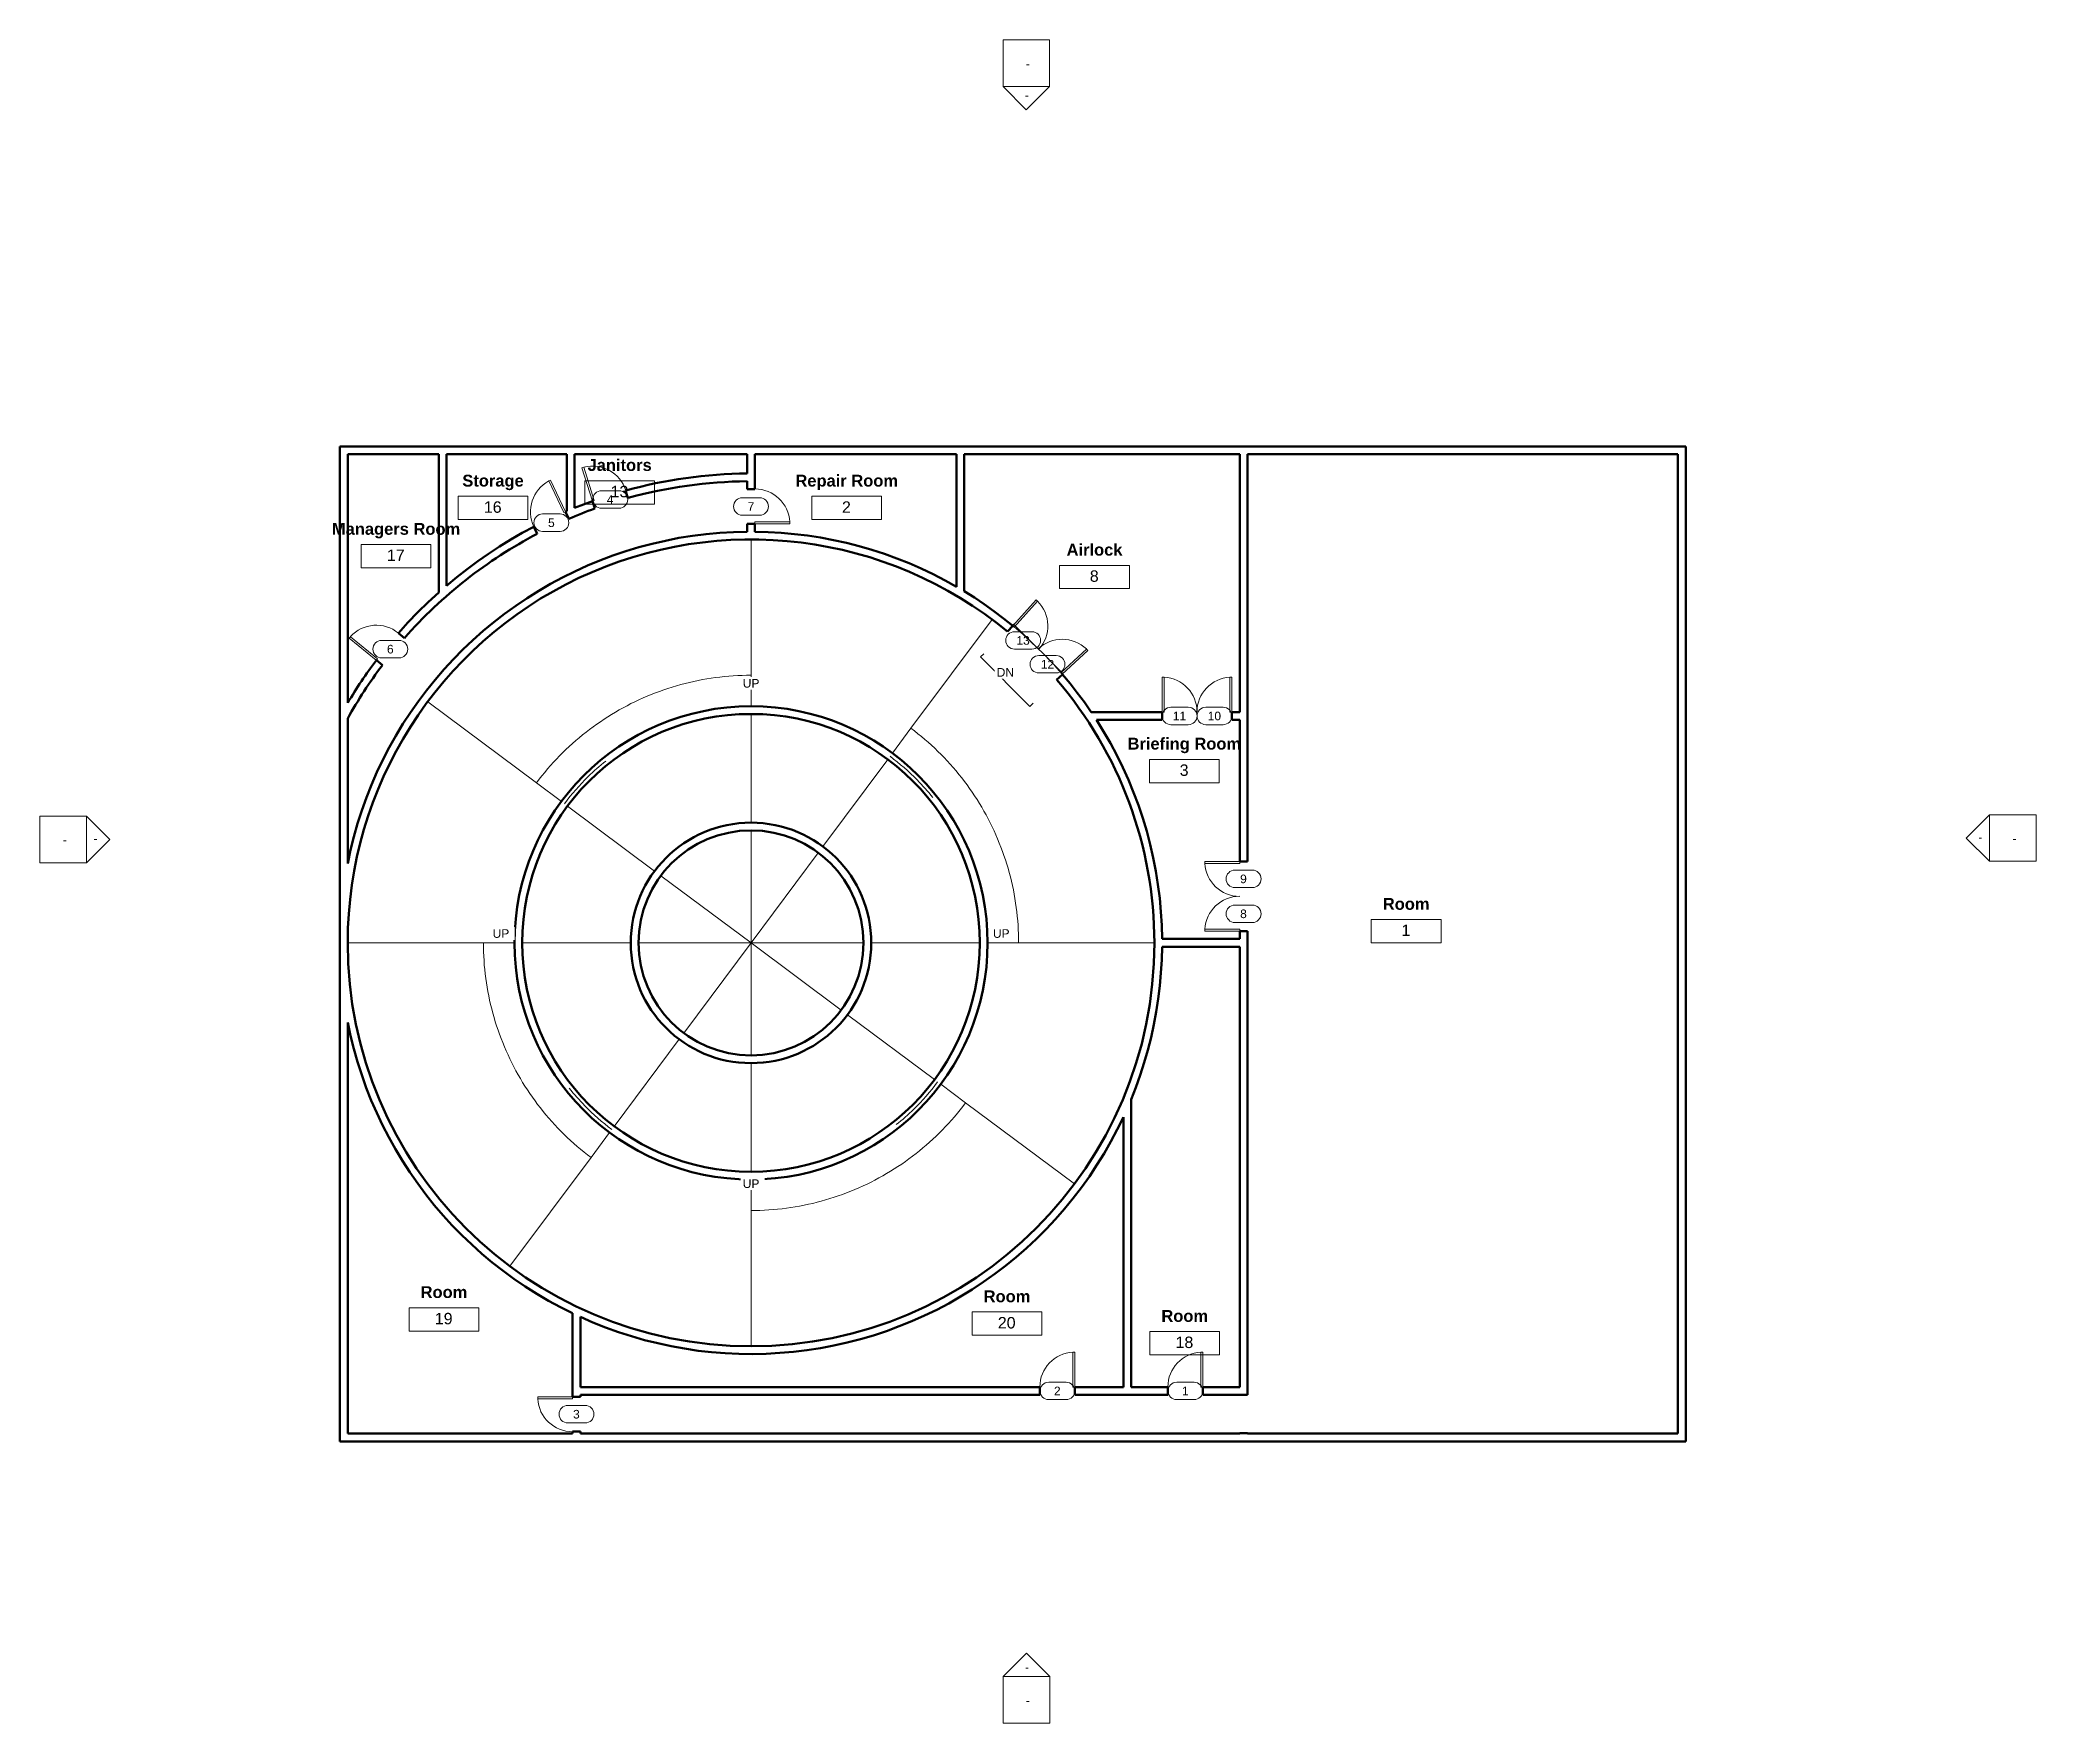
# Model space of a CAD drawing. Header units: inches. Extents: x -1067 to 992, y -835 to 901.
import ezdxf

# ---------------------------------------------------------------- set-up
doc = ezdxf.new("R2010")
doc.units = ezdxf.units.IN
doc.header["$MEASUREMENT"] = 0
for name, color, linetype, lineweight in [('A-ANNO-SYMB', 6, 'Continuous', 9), ('A-ANNO-TEXT', 2, 'Continuous', 9), ('A-AREA-IDEN', 2, 'Continuous', 9), ('A-DETL', 5, 'Continuous', 9), ('A-DOOR', 1, 'Continuous', 13), ('A-DOOR-IDEN', 6, 'Continuous', 9), ('A-FLOR-OTLN', 6, 'Continuous', 13), ('A-FLOR-STRS', 2, 'Continuous', 9), ('A-WALL', 2, 'Continuous', 13)]:
    doc.layers.add(name, color=color, linetype=linetype, lineweight=lineweight)

# ---------------------------------------------------------------- blocks, each defined once
blk = doc.blocks.new('Single-Flush - 36_ x 84_-170492-Ground')
at = {"layer": 'A-DOOR', "lineweight": 20}
for p, q in [((16, 4), (16, 40)), ((18, 40), (16, 40)), ((18, 4), (18, 40)), ((18, 4), (16, 4))]:
    blk.add_line(p, q, dxfattribs=at)
at = {"layer": 'A-DOOR', "lineweight": 9}
blk.add_arc((18, 4), 36.1, 93.1789, 180, dxfattribs=at)
blk = doc.blocks.new('Single-Flush - 36_ x 84_-170567-Ground')
at = {"layer": 'A-DOOR', "lineweight": 20}
for p, q in [((16, 4), (16, 40)), ((18, 40), (16, 40)), ((18, 4), (18, 40)), ((18, 4), (16, 4))]:
    blk.add_line(p, q, dxfattribs=at)
at = {"layer": 'A-DOOR', "lineweight": 9}
blk.add_arc((18, 4), 36.1, 93.1789, 180, dxfattribs=at)
blk = doc.blocks.new('Single-Flush - 36_ x 84_-170596-Ground')
at = {"layer": 'A-DOOR', "lineweight": 20}
for p, q in [((16, -4), (16, -40)), ((18, -4), (16, -4)), ((18, -4), (18, -40)), ((18, -40), (16, -40))]:
    blk.add_line(p, q, dxfattribs=at)
at = {"layer": 'A-DOOR', "lineweight": 9}
blk.add_arc((18, -4), 36.1, 180, 266.8211, dxfattribs=at)
blk = doc.blocks.new('Single-Flush - 36_ x 84_-170948-Ground')
at = {"layer": 'A-DOOR', "lineweight": 20}
for p, q in [((16, -4), (16, -40)), ((18, -4), (16, -4)), ((18, -4), (18, -40)), ((18, -40), (16, -40))]:
    blk.add_line(p, q, dxfattribs=at)
at = {"layer": 'A-DOOR', "lineweight": 9}
blk.add_arc((18, -4), 36.1, 180, 266.8211, dxfattribs=at)
blk = doc.blocks.new('Elevation - Detail Number-151647-Ground')
at = {"layer": 'A-ANNO-SYMB'}
for p, q in [((-0.25, -0.25), (-0.25, 0.25)), ((-0.25, 0.25), (0.25, 0.25)), ((0.25, 0.25), (0.25, -0.25)), ((0.25, -0.25), (-0.25, -0.25))]:
    blk.add_line(p, q, dxfattribs=at)
blk = doc.blocks.new('Elevation - Detail Number-151370-Ground')
at = {"layer": 'A-ANNO-SYMB'}
for p, q in [((0, 0.25), (-0.25, 0)), ((0.25, 0), (0, 0.25)), ((-0.25, 0), (0.25, 0))]:
    blk.add_line(p, q, dxfattribs=at)
blk = doc.blocks.new('Elevation - Detail Number-V1-Ground')
at = {"layer": 'A-ANNO-SYMB'}
for p, q in [((0, 0.25), (-0.25, 0)), ((0.25, 0), (0, 0.25)), ((-0.25, 0), (0.25, 0))]:
    blk.add_line(p, q, dxfattribs=at)
blk = doc.blocks.new('Room Tag - Room Tag-84095-Ground')
at = {"layer": 'A-AREA-IDEN'}
for p, q in [((-0.375, -0.0625), (-0.375, -0.3125)), ((-0.375, -0.0625), (0.375, -0.0625)), ((0.375, -0.0625), (0.375, -0.3125)), ((-0.375, -0.3125), (0.375, -0.3125))]:
    blk.add_line(p, q, dxfattribs=at)
blk = doc.blocks.new('Door Tag - Door Tag-41184-Ground')
at = {"layer": 'A-DOOR-IDEN'}
for p, q in [((-0.09375, 0.09375), (0.09375, 0.09375)), ((-0.09375, -0.09375), (0.09375, -0.09375))]:
    blk.add_line(p, q, dxfattribs=at)
for centre, start, end in [((-0.09375, 0), 90, 270), ((0.09375, 0), 270, 90)]:
    blk.add_arc(centre, 0.09375, start, end, dxfattribs=at)

msp = doc.modelspace()

# ---------------------------------------------------------------- linework, layer by layer
at = {"layer": 'A-DETL'}
for p, q in [((-333.4, 245.9), (-333.4, 385.9)), ((-168.5, 191.2), (-84.8, 303.4)), ((-554.7, 134.9), (-666.9, 218.5)), ((-333.4, 93.9), (-333.4, 205.9)), ((-259.3, 69.3), (-192.4, 159.1)), ((-432.8, 44), (-522.6, 111)), ((-333.4, -30.1), (-333.4, 85.9)), ((-333.4, -30.1), (-264.1, 62.9)), ((-333.4, -30.1), (-426.4, 39.2)), ((-609.4, -30.1), (-749.4, -30.1)), ((-457.4, -30.1), (-569.4, -30.1)), ((-333.4, -30.1), (-449.4, -30.1)), ((-333.4, -30.1), (-402.7, -123.1)), ((-333.4, -30.1), (-217.4, -30.1)), ((-333.4, -30.1), (-240.5, -99.4)), ((-333.4, -30.1), (-333.4, -146.1)), ((-209.4, -30.1), (-97.4, -30.1)), ((-57.4, -30.1), (82.6, -30.1)), ((-234, -104.2), (-144.2, -171.1)), ((-407.5, -129.5), (-474.4, -219.3)), ((-333.4, -154.1), (-333.4, -266)), ((-112.1, -195), (0.1, -278.7)), ((-498.4, -251.4), (-582, -363.6)), ((-333.4, -306.1), (-333.4, -446))]:
    msp.add_line(p, q, dxfattribs=at)
at = {"layer": 'A-FLOR-OTLN'}
for p, q in [((-4.4, 237.4), (-4.5, 237.5)), ((-577.9, -376.5), (-577.9, -376.5))]:
    msp.add_line(p, q, dxfattribs=at)
for start, end in [(95.1564, 96.0671), (93.2179, 94.1334), (91.2802, 92.1996), (87.8391, 88.667), (85.9376, 86.7325), (84.0364, 84.7656), (108.8634, 109.6026), (106.8576, 107.669), (104.8869, 105.7354), (102.9308, 103.8018), (100.9822, 101.8682), (99.0378, 99.9345), (97.0962, 98.0008), (82.1355, 82.6841), (79.8706, 80.2348), (77.6491, 78.334), (75.657, 76.433), (73.7139, 74.5315), (71.7891, 72.6297), (115.4033, 116.1112), (113.4698, 113.8809), (110.9975, 111.5362), (69.8733, 70.7273), (67.9624, 68.8243), (66.0546, 66.9203), (64.1488, 65.0151), (121.2041, 122.0702), (119.2705, 120.1113), (117.3369, 118.1345), (62.2445, 63.1081), (60.3411, 61.1985), (58.4992, 58.7177), (125.0714, 125.9657), (123.1378, 124.0204), (56.2805, 56.8946), (54.3708, 55.0635), (52.517, 53.2161), (130.8726, 131.7869), (128.9388, 129.8481), (127.0051, 127.9079), (50.683, 51.3268), (40.7709, 50.4519), (134.7401, 135.6617), (132.8063, 133.7247), (138.6078, 139.5342), (136.6739, 137.5982), (142.4757, 143.4051), (140.5417, 141.4698), (36.725, 37.3025), (144.4097, 145.3402), (34.7914, 35.4743), (148.2779, 149.2098), (146.3438, 147.2751), (31.1304, 32.021), (152.1464, 153.0788), (150.2121, 151.1444), (29.2012, 30.0803), (27.2721, 28.1346), (154.0808, 155.0132), (25.3431, 26.18), (157.95, 158.8816), (156.0154, 156.9474), (23.414, 24.2071), (21.485, 22.1856), (159.8848, 160.8157), (19.5561, 19.9411), (163.7551, 164.6837), (161.8199, 162.7497), (17.0762, 17.6271), (14.957, 15.6981), (165.6906, 166.6176), (12.9582, 13.7691), (167.6265, 168.5515), (10.993, 11.84), (9.0421, 9.911), (7.0984, 7.9818), (5.1589, 6.0527), (3.2221, 4.1235), (1.287, 2.1943), (357.8497, 358.6509), (355.9569, 356.7081), (354.0647, 354.695), (349.6569, 350.2813), (191.4499, 192.3613), (347.6399, 348.3891), (193.3779, 194.2923), (195.3061, 196.2227), (343.7769, 344.6029), (345.6963, 346.4964), (197.2343, 198.1526), (341.8685, 342.7085), (199.1627, 200.0821), (201.0912, 202.0113), (338.0671, 338.9154), (339.9661, 340.8129), (203.0199, 203.9402), (204.9488, 205.869), (206.878, 207.7975), (331.9046, 332.8056), (333.843, 334.7359), (208.8075, 209.7259), (210.7373, 211.6542), (329.9682, 330.8753), (212.6676, 213.5823), (326.0989, 327.0144), (328.0331, 328.9449), (214.5986, 215.5104), (216.5303, 217.4384), (322.2327, 323.1534), (324.1656, 325.0839), (218.4631, 219.3663), (220.3974, 221.2941), (318.3683, 319.292), (320.3003, 321.2227), (222.3339, 223.2219), (224.2737, 225.1496), (314.5051, 315.4303), (316.4366, 317.3612), (226.219, 227.0728), (228.1741, 229.0049), (310.6426, 311.568), (312.5738, 313.4992), (230.1504, 230.9325), (232.1854, 232.86), (306.7808, 307.705), (308.7116, 309.6366), (236.7151, 237.3157), (300.9887, 301.9084), (302.9193, 303.841), (304.85, 305.7732), (238.6426, 239.3984), (240.5702, 241.3877), (242.4978, 243.3482), (295.1973, 296.1071), (297.1277, 298.0416), (299.0582, 299.9753), (246.0141, 246.9391), (247.9457, 248.87), (249.8776, 250.8007), (289.4063, 290.2946), (291.3366, 292.2342), (293.2669, 294.1714), (251.8098, 252.7314), (253.7424, 254.662), (255.6755, 256.5925), (257.6093, 258.523), (259.5439, 260.4534), (261.4796, 262.3838), (263.4169, 264.3141), (265.3567, 266.2443), (275.2586, 275.8952), (279.7554, 280.4042), (281.6856, 282.4588), (283.6157, 284.4426), (285.5459, 286.4025), (287.4761, 288.3515), (267.3, 268.1746), (269.2494, 270.1048), (271.2103, 272.035), (273.1962, 273.9651)]:
    msp.add_arc((-333.4, -30.1), 424, start, end, dxfattribs=at)
at = {"layer": 'A-FLOR-STRS'}
for p, q in [((-62.7, 298.6), (-64, 297.3)), ((-62.7, 298.6), (-39.6, 275.5)), ((-93.2, 268), (-96.6, 264.7)), ((-96.6, 264.7), (-45.7, 213.7)), ((-27.8, 263.8), (-11.8, 247.7)), ((-11.8, 247.7), (-12.5, 247)), ((-333.4, 245.9), (-333.4, 213.9)), ((-42.3, 217.1), (-45.7, 213.7)), ((-168.5, 191.2), (-187.6, 165.5)), ((-554.7, 134.9), (-529, 115.7)), ((-609.4, -30.1), (-577.4, -30.1)), ((-57.4, -30.1), (-89.4, -30.1)), ((-112.1, -195), (-137.8, -175.9)), ((-498.4, -251.4), (-479.2, -225.7)), ((-333.4, -306.1), (-333.4, -274.1))]:
    msp.add_line(p, q, dxfattribs=at)
for points in [[(-333.4, 245.9), (-345.6, 245.9), (-370.1, 244.3), (-406.1, 237), (-440.9, 225), (-473.7, 208.5), (-504.1, 187.8), (-531.5, 163.3), (-547.4, 144.7), (-554.7, 134.9)], [(-57.4, -30.1), (-57.4, -17.9), (-59, 6.6), (-66.3, 42.6), (-78.3, 77.4), (-94.8, 110.2), (-115.5, 140.6), (-140, 168), (-158.7, 183.9), (-168.5, 191.2)], [(-609.4, -30.1), (-609.4, -42.3), (-607.8, -66.8), (-600.5, -102.8), (-588.5, -137.5), (-572, -170.4), (-551.3, -200.8), (-526.8, -228.1), (-508.2, -244.1), (-498.4, -251.4)], [(-333.4, -306.1), (-321.2, -306.1), (-296.7, -304.5), (-260.7, -297.2), (-226, -285.2), (-193.1, -268.7), (-162.7, -248), (-135.4, -223.5), (-119.4, -204.8), (-112.1, -195)]]:
    msp.add_open_spline(points, degree=3, dxfattribs=at)
for points in [[(-483.3, 157.4), (-489.6, 152.3), (-504.9, 138.8), (-518.4, 123.3), (-525.8, 113.4)], [(-146, 119.8), (-151, 126.1), (-164.6, 141.4), (-180.1, 154.9), (-190, 162.3)], [(-520.9, -180), (-515.8, -186.2), (-502.3, -201.6), (-486.8, -215.1), (-476.9, -222.5)], [(-183.6, -217.5), (-177.3, -212.5), (-161.9, -198.9), (-148.4, -183.5), (-141, -173.5)]]:
    msp.add_open_spline(points, degree=3, knots=[13.783494, 13.783494, 13.783494, 13.783494, 15.842985, 19.011582, 19.011582, 19.011582, 19.011582], dxfattribs=at)
at = {"layer": 'A-WALL', "lineweight": 50}
for p, q in [((-757.4, 481.9), (-757.4, -544.1)), ((630.6, 481.9), (-757.4, 481.9)), ((-749.4, 217.3), (-749.4, 473.9)), ((-749.4, 473.9), (-655.4, 473.9)), ((-655.4, 473.9), (-655.4, 331.3)), ((-647.4, 473.9), (-523.4, 473.9)), ((-647.4, 338.2), (-647.4, 473.9)), ((-523.4, 473.9), (-523.4, 415.1)), ((-515.4, 473.9), (-337.4, 473.9)), ((-515.4, 418.4), (-515.4, 473.9)), ((-337.4, 473.9), (-337.4, 453.9)), ((-329.4, 437.9), (-329.4, 473.9)), ((-329.4, 473.9), (-121.4, 473.9)), ((-121.4, 473.9), (-121.4, 337.1)), ((-113.4, 473.9), (170.6, 473.9)), ((-113.4, 332.4), (-113.4, 473.9)), ((170.6, 473.9), (170.6, 207.9)), ((178.6, 53.9), (178.6, 473.9)), ((178.6, 473.9), (622.6, 473.9)), ((622.6, 473.9), (622.6, -536.1)), ((630.6, -544.1), (630.6, 481.9)), ((-462.7, 436.3), (-460.3, 428.7)), ((-337.4, 445.9), (-337.4, 437.9)), ((-337.4, 437.9), (-329.4, 437.9)), ((-524.8, 414.5), (-521.3, 407.3)), ((-494.6, 417.8), (-497, 425.4)), ((-553.8, 391.8), (-557.3, 399)), ((-329.4, 401.9), (-337.4, 401.9)), ((-337.4, 401.9), (-337.4, 393.9)), ((-329.4, 393.9), (-329.4, 401.9)), ((-697.1, 289.3), (-690.9, 284.2)), ((-68.8, 290.9), (-63.4, 296.9)), ((-713.6, 256.3), (-719.8, 261.3)), ((-12.3, 246.8), (-18.2, 241.3)), ((90.6, 207.9), (17.5, 207.9)), ((90.6, 199.9), (90.6, 207.9)), ((170.6, 207.9), (162.6, 207.9)), ((162.6, 207.9), (162.6, 199.9)), ((-749.4, 51.9), (-749.4, 201.3)), ((22.8, 199.9), (90.6, 199.9)), ((162.6, 199.9), (170.6, 199.9)), ((170.6, 199.9), (170.6, 53.9)), ((170.6, 53.9), (178.6, 53.9)), ((178.6, -18.1), (170.6, -18.1)), ((170.6, -18.1), (170.6, -26.1)), ((178.6, -496.1), (178.6, -18.1)), ((170.6, -26.1), (90.6, -26.1)), ((90.6, -34.1), (170.6, -34.1)), ((170.6, -34.1), (170.6, -488.1)), ((-749.4, -536.1), (-749.4, -112.1)), ((58.6, -488.1), (58.6, -191.7)), ((50.6, -209.9), (50.6, -488.1)), ((-517.4, -412.1), (-517.4, -498.1)), ((-509.4, -488.1), (-509.4, -415.8)), ((-35.4, -488.1), (-509.4, -488.1)), ((-35.4, -496.1), (-35.4, -488.1)), ((50.6, -488.1), (0.6, -488.1)), ((0.6, -488.1), (0.6, -496.1)), ((96.6, -488.1), (58.6, -488.1)), ((96.6, -496.1), (96.6, -488.1)), ((170.6, -488.1), (132.6, -488.1)), ((132.6, -488.1), (132.6, -496.1)), ((-517.4, -498.1), (-509.4, -498.1)), ((-509.4, -498.1), (-509.4, -496.1)), ((-509.4, -496.1), (-35.4, -496.1)), ((0.6, -496.1), (96.6, -496.1)), ((132.6, -496.1), (178.6, -496.1)), ((-517.4, -534.1), (-517.4, -536.1)), ((-509.4, -534.1), (-517.4, -534.1)), ((-509.4, -536.1), (-509.4, -534.1)), ((-757.4, -544.1), (630.6, -544.1)), ((-517.4, -536.1), (-749.4, -536.1)), ((170.6, -536.1), (-509.4, -536.1)), ((178.6, -535.8), (170.6, -535.8)), ((170.6, -535.8), (170.6, -536.1)), ((178.6, -536.1), (178.6, -535.8)), ((622.6, -536.1), (178.6, -536.1))]:
    msp.add_line(p, q, dxfattribs=at)
for points in [[(-523.4, 415.1), (-524.1, 414.8), (-524.8, 414.5)], [(-497, 425.4), (-506.2, 422), (-515.4, 418.4)], [(-337.4, 393.9), (-351.6, 393.5), (-365.7, 392.7), (-379.7, 391.4), (-393.8, 389.6), (-407.7, 387.4), (-421.6, 384.6), (-435.4, 381.5), (-449, 377.9), (-462.5, 373.8), (-475.9, 369.2), (-489.2, 364.3), (-502.2, 358.9), (-515.1, 353), (-527.8, 346.8), (-540.2, 340.1), (-552.4, 333), (-564.4, 325.5), (-576.1, 317.6), (-587.6, 309.3), (-598.8, 300.6), (-609.6, 291.6), (-620.2, 282.2), (-630.5, 272.5), (-640.4, 262.4), (-650, 252), (-659.2, 241.3), (-668, 230.3), (-676.5, 219), (-684.7, 207.4), (-692.4, 195.6), (-699.7, 183.5), (-706.6, 171.2), (-713.1, 158.6), (-719.2, 145.9), (-724.8, 132.9), (-730.1, 119.8), (-734.8, 106.5), (-739.2, 93), (-743, 79.4), (-746.5, 65.7), (-749.4, 51.9)], [(-557.3, 399), (-569.3, 392.6), (-581.1, 385.8), (-592.7, 378.6), (-604.1, 371.2), (-615.2, 363.4), (-626.2, 355.3), (-636.9, 346.9), (-647.4, 338.2)], [(-121.4, 337.1), (-133.3, 343.7), (-145.4, 350), (-157.8, 355.8), (-170.2, 361.3), (-182.9, 366.3), (-195.7, 370.9), (-208.7, 375.1), (-221.8, 378.9), (-235, 382.3), (-248.3, 385.3), (-261.6, 387.8), (-275.1, 389.9), (-288.6, 391.5), (-302.2, 392.8), (-315.8, 393.5), (-329.4, 393.9)], [(-655.4, 331.3), (-666.3, 321.2), (-676.9, 310.9), (-687.2, 300.2), (-697.1, 289.3)], [(-63.4, 296.9), (-73, 304.5), (-82.8, 311.9), (-92.8, 319), (-103, 325.9), (-113.4, 332.4)], [(17.5, 207.9), (10.5, 218), (3.1, 227.8), (-4.4, 237.4), (-12.3, 246.8)], [(90.6, -26.1), (90.2, -12), (89.4, 2), (88.1, 16), (86.3, 30), (84.1, 43.9), (81.4, 57.7), (78.3, 71.4), (74.7, 85), (70.6, 98.4), (66.1, 111.8), (61.2, 124.9), (55.9, 138), (50.1, 150.8), (43.9, 163.4), (37.2, 175.8), (30.2, 188), (22.8, 199.9)], [(58.6, -191.7), (63.5, -179.1), (68.1, -166.4), (72.2, -153.6), (75.9, -140.6), (79.2, -127.6), (82.1, -114.4), (84.6, -101.2), (86.6, -87.8), (88.3, -74.4), (89.4, -61), (90.2, -47.6), (90.6, -34.1)], [(-749.4, -112.1), (-746.5, -125.8), (-743.1, -139.4), (-739.2, -152.9), (-734.9, -166.3), (-730.2, -179.5), (-725.1, -192.6), (-719.5, -205.4), (-713.4, -218.1), (-707, -230.6), (-700.2, -242.9), (-692.9, -254.9), (-685.3, -266.7), (-677.2, -278.2), (-668.8, -289.5), (-660.1, -300.4), (-650.9, -311.1), (-641.5, -321.4), (-631.6, -331.5), (-621.5, -341.2), (-611, -350.6), (-600.3, -359.6), (-589.2, -368.2), (-577.9, -376.5), (-566.3, -384.4), (-554.4, -391.9), (-542.3, -399.1), (-530, -405.8), (-517.4, -412.1)], [(-509.4, -415.8), (-496.5, -421.5), (-483.4, -426.7), (-470.2, -431.4), (-456.8, -435.7), (-443.2, -439.6), (-429.6, -443), (-415.8, -446), (-402, -448.5), (-388, -450.6), (-374, -452.1), (-360, -453.3), (-345.9, -453.9), (-331.8, -454.1), (-317.8, -453.8), (-303.7, -453), (-289.7, -451.8), (-275.7, -450.1), (-261.8, -448), (-247.9, -445.4), (-234.2, -442.3), (-220.6, -438.8), (-207.1, -434.8), (-193.7, -430.4), (-180.5, -425.5), (-167.4, -420.2), (-154.6, -414.5), (-141.9, -408.4), (-129.4, -401.8), (-117.2, -394.8), (-105.2, -387.4), (-93.5, -379.7), (-82, -371.5), (-70.8, -363), (-59.9, -354.1), (-49.3, -344.8), (-39, -335.2), (-29, -325.2), (-19.4, -315), (-10.1, -304.4), (-1.2, -293.5), (7.4, -282.3), (15.6, -270.9), (23.4, -259.1), (30.8, -247.2), (37.8, -235), (44.4, -222.5), (50.6, -209.9)]]:
    msp.add_lwpolyline(points, dxfattribs=at)
for radius, start, end in [(484, 90.4735, 105.4897), (476, 90.4815, 105.4538), (476, 109.7882, 113.2497), (476, 117.5841, 138.6791), (416, 50.4986, 180), (484, 142.9775, 149.261), (476, 143.0134, 150.9209), (416, 0, 40.7243), (244, 360, 180), (236, 0, 180), (124, 360, 180), (116, 0, 180), (416, 180, 0), (244, 180, 360), (236, 180, 0), (124, 180, 360), (116, 180, 0)]:
    msp.add_arc((-333.4, -30.1), radius, start, end, dxfattribs=at)

# ---------------------------------------------------------------- block references
at = {"layer": 'A-ANNO-SYMB', "xscale": 95.99999999999994, "yscale": 95.99999999999994, "zscale": 95.99999999999994}
for name, p in [('Elevation - Detail Number-151647-Ground', (-49.5, 877)), ('Elevation - Detail Number-151647-Ground', (-1042.8, 76.6)), ('Elevation - Detail Number-151647-Ground', (968, 78)), ('Elevation - Detail Number-151370-Ground', (-49.3, -786.6)), ('Elevation - Detail Number-151647-Ground', (-49.3, -810.6))]:
    msp.add_blockref(name, p, dxfattribs=at)
at = {"layer": 'A-ANNO-SYMB', "extrusion": (0, 0, -1), "xscale": 95.99999999999994, "yscale": 95.99999999999994, "zscale": 95.99999999999994}
for p, rotation in [((49.5, 853), 180), ((1018.8, 76.6), 90.00000000000038)]:
    msp.add_blockref('Elevation - Detail Number-V1-Ground', p, dxfattribs=dict(at, rotation=rotation))
at = {"layer": 'A-ANNO-SYMB', "xscale": 95.99999999999994, "yscale": 95.99999999999994, "zscale": 95.99999999999994, "rotation": 90}
msp.add_blockref('Elevation - Detail Number-151370-Ground', (944, 78), dxfattribs=at)
at = {"layer": 'A-AREA-IDEN', "xscale": 95.99999999999994, "yscale": 95.99999999999994, "zscale": 95.99999999999994}
for p in [(-468.9, 452.4), (-599.5, 436.4), (-234.7, 436.4), (-699.5, 386.7), (20.8, 365.2), (113.5, 165.1), (342.3, 0), (-650.1, -400.4), (-69.4, -404.7), (113.9, -424.9)]:
    msp.add_blockref('Room Tag - Room Tag-84095-Ground', p, dxfattribs=at)
at = {"layer": 'A-DOOR'}
for name, p, rotation in [('Single-Flush - 36_ x 84_-170596-Ground', (-478.6, 427.1), 197.6210062732659), ('Single-Flush - 36_ x 84_-170492-Ground', (-539.3, 403.2), 25.41690635849699), ('Single-Flush - 36_ x 84_-170492-Ground', (-333.4, 419.9), 270.000000000001), ('Single-Flush - 36_ x 84_-170596-Ground', (-705.4, 272.8), 230.8462148898579), ('Single-Flush - 36_ x 84_-170948-Ground', (-52.7, 281.8), 138.0186318219462), ('Single-Flush - 36_ x 84_-170567-Ground', (-27.6, 257.2), 313.2042234768023), ('Single-Flush - 36_ x 84_-170596-Ground', (108.6, 203.9), 180), ('Single-Flush - 36_ x 84_-170492-Ground', (174.6, 35.9), 89.99999999999991), ('Single-Flush - 36_ x 84_-170596-Ground', (174.6, -0.1), 269.9999999999999), ('Single-Flush - 36_ x 84_-170567-Ground', (-513.4, -516.1), 89.9999999999999)]:
    msp.add_blockref(name, p, dxfattribs=dict(at, rotation=rotation))
for p in [(144.6, 203.9), (-17.4, -492.1), (114.6, -492.1)]:
    msp.add_blockref('Single-Flush - 36_ x 84_-170492-Ground', p, dxfattribs=at)
at = {"layer": 'A-DOOR-IDEN', "xscale": 95.99999999999994, "yscale": 95.99999999999994, "zscale": 95.99999999999994}
for p in [(-478.6, 427.1), (-539.3, 403.2), (-333.4, 419.9), (-52.7, 281.8), (-705.4, 272.8), (-27.6, 257.2), (108.6, 203.9), (144.6, 203.9), (174.6, 35.9), (174.6, -0.1), (-17.4, -492.1), (114.6, -492.1), (-513.4, -516.1)]:
    msp.add_blockref('Door Tag - Door Tag-41184-Ground', p, dxfattribs=at)

# ---------------------------------------------------------------- texts
at = {"layer": 'A-AREA-IDEN', "attachment_point": 2, "line_spacing_factor": 0.938532}
for s, insert, char_height, width in [('\\fArial|b1|i0|c0|p34|;Janitors', (-468.9, 468.7), 12.177, 76.752), ('\\fArial|b1|i0|c0|p34|;Repair Room', (-234.7, 452.6), 12.177, 122.832), ('\\fArial|b1|i0|c0|p34|;Storage', (-599.5, 452.6), 12.177, 73.44), ('\\fArial|b0|i0|c0|p34|;13', (-469.1, 441.2), 11.802, 21.888), ('\\fArial|b0|i0|c0|p34|;16', (-599.8, 425.2), 11.802, 21.888), ('\\fArial|b0|i0|c0|p34|;2', (-235, 425.2), 11.802, 10.944), ('\\fArial|b1|i0|c0|p34|;Managers Room', (-699.5, 402.9), 12.177, 153.504), ('\\fArial|b0|i0|c0|p34|;17', (-699.8, 375.5), 11.802, 21.888), ('\\fArial|b1|i0|c0|p34|;Airlock', (20.9, 381.4), 12.177, 66.384), ('\\fArial|b0|i0|c0|p34|;8', (20.6, 354), 11.802, 10.944), ('\\fArial|b1|i0|c0|p34|;Briefing Room', (113.5, 181.4), 12.177, 136.08), ('\\fArial|b0|i0|c0|p34|;3', (113.3, 153.9), 11.802, 10.944), ('\\fArial|b1|i0|c0|p34|;Room', (342.3, 16.2), 12.177, 56.016), ('\\fArial|b0|i0|c0|p34|;1', (342, -11.2), 11.802, 10.944), ('\\fArial|b1|i0|c0|p34|;Room', (-650.1, -384.1), 12.177, 56.016), ('\\fArial|b1|i0|c0|p34|;Room', (-69.4, -388.5), 12.177, 56.016), ('\\fArial|b0|i0|c0|p34|;19', (-650.4, -411.6), 11.802, 21.888), ('\\fArial|b1|i0|c0|p34|;Room', (113.9, -408.7), 12.177, 56.016), ('\\fArial|b0|i0|c0|p34|;20', (-69.7, -415.9), 11.802, 21.888), ('\\fArial|b0|i0|c0|p34|;18', (113.6, -436.1), 11.802, 21.888)]:
    msp.add_mtext(s, dxfattribs=dict(at, insert=insert, char_height=char_height, width=width))
at = {"layer": 'A-DOOR-IDEN', "char_height": 8.852, "attachment_point": 2, "line_spacing_factor": 0.938532}
for s, insert, width in [('\\fArial|b0|i0|c0|p34|;4', (-478.7, 431.5), 8.208), ('\\fArial|b0|i0|c0|p34|;7', (-333.5, 424.3), 8.208), ('\\fArial|b0|i0|c0|p34|;5', (-539.3, 407.6), 8.208), ('\\fArial|b0|i0|c0|p34|;6', (-705.4, 277.2), 8.208), ('\\fArial|b0|i0|c0|p34|;13', (-52.8, 286.2), 16.416), ('\\fArial|b0|i0|c0|p34|;12', (-27.6, 261.6), 16.416), ('\\fArial|b0|i0|c0|p34|;11', (108.5, 208.3), 16.416), ('\\fArial|b0|i0|c0|p34|;10', (144.5, 208.3), 16.416), ('\\fArial|b0|i0|c0|p34|;9', (174.5, 40.3), 8.208), ('\\fArial|b0|i0|c0|p34|;8', (174.5, 4.3), 8.208), ('\\fArial|b0|i0|c0|p34|;2', (-17.5, -487.7), 8.208), ('\\fArial|b0|i0|c0|p34|;1', (114.5, -487.7), 8.208), ('\\fArial|b0|i0|c0|p34|;3', (-513.5, -511.7), 8.208)]:
    msp.add_mtext(s, dxfattribs=dict(at, insert=insert, width=width))

# ---------------------------------------------------------------- next in the draw order: texts
at = {"layer": 'A-ANNO-SYMB', "char_height": 8.852, "width": 4.86, "attachment_point": 2, "line_spacing_factor": 0.938532, "bg_fill": 3, "box_fill_scale": 1.25, "bg_fill_color": 0, "bg_fill_transparency": 0}
for insert in [(-47.9, 880.8), (-49, 848.3), (-1041.2, 80.4), (-1009.4, 81.9), (934.5, 83.2), (969.6, 81.8), (-48.8, -772.4), (-47.8, -806.8)]:
    msp.add_mtext('\\fArial|b0|i0|c0|p34|;-', dxfattribs=dict(at, insert=insert))
at = {"layer": 'A-ANNO-TEXT', "char_height": 8.852, "attachment_point": 1, "line_spacing_factor": 0.938532, "bg_fill": 3, "box_fill_scale": 1.25, "bg_fill_color": 0, "bg_fill_transparency": 0}
for s, insert, width in [('\\fArial|b0|i0|c0|p34|;DN', (-80, 253.3), 21.268), ('\\fArial|b0|i0|c0|p34|;UP', (-341.9, 242), 20.437), ('\\fArial|b0|i0|c0|p34|;UP', (-599.9, -16), 20.437), ('\\fArial|b0|i0|c0|p34|;UP', (-83.9, -16), 20.437), ('\\fArial|b0|i0|c0|p34|;UP', (-341.9, -274), 20.437)]:
    msp.add_mtext(s, dxfattribs=dict(at, insert=insert, width=width))

doc.saveas('drawing.dxf')
